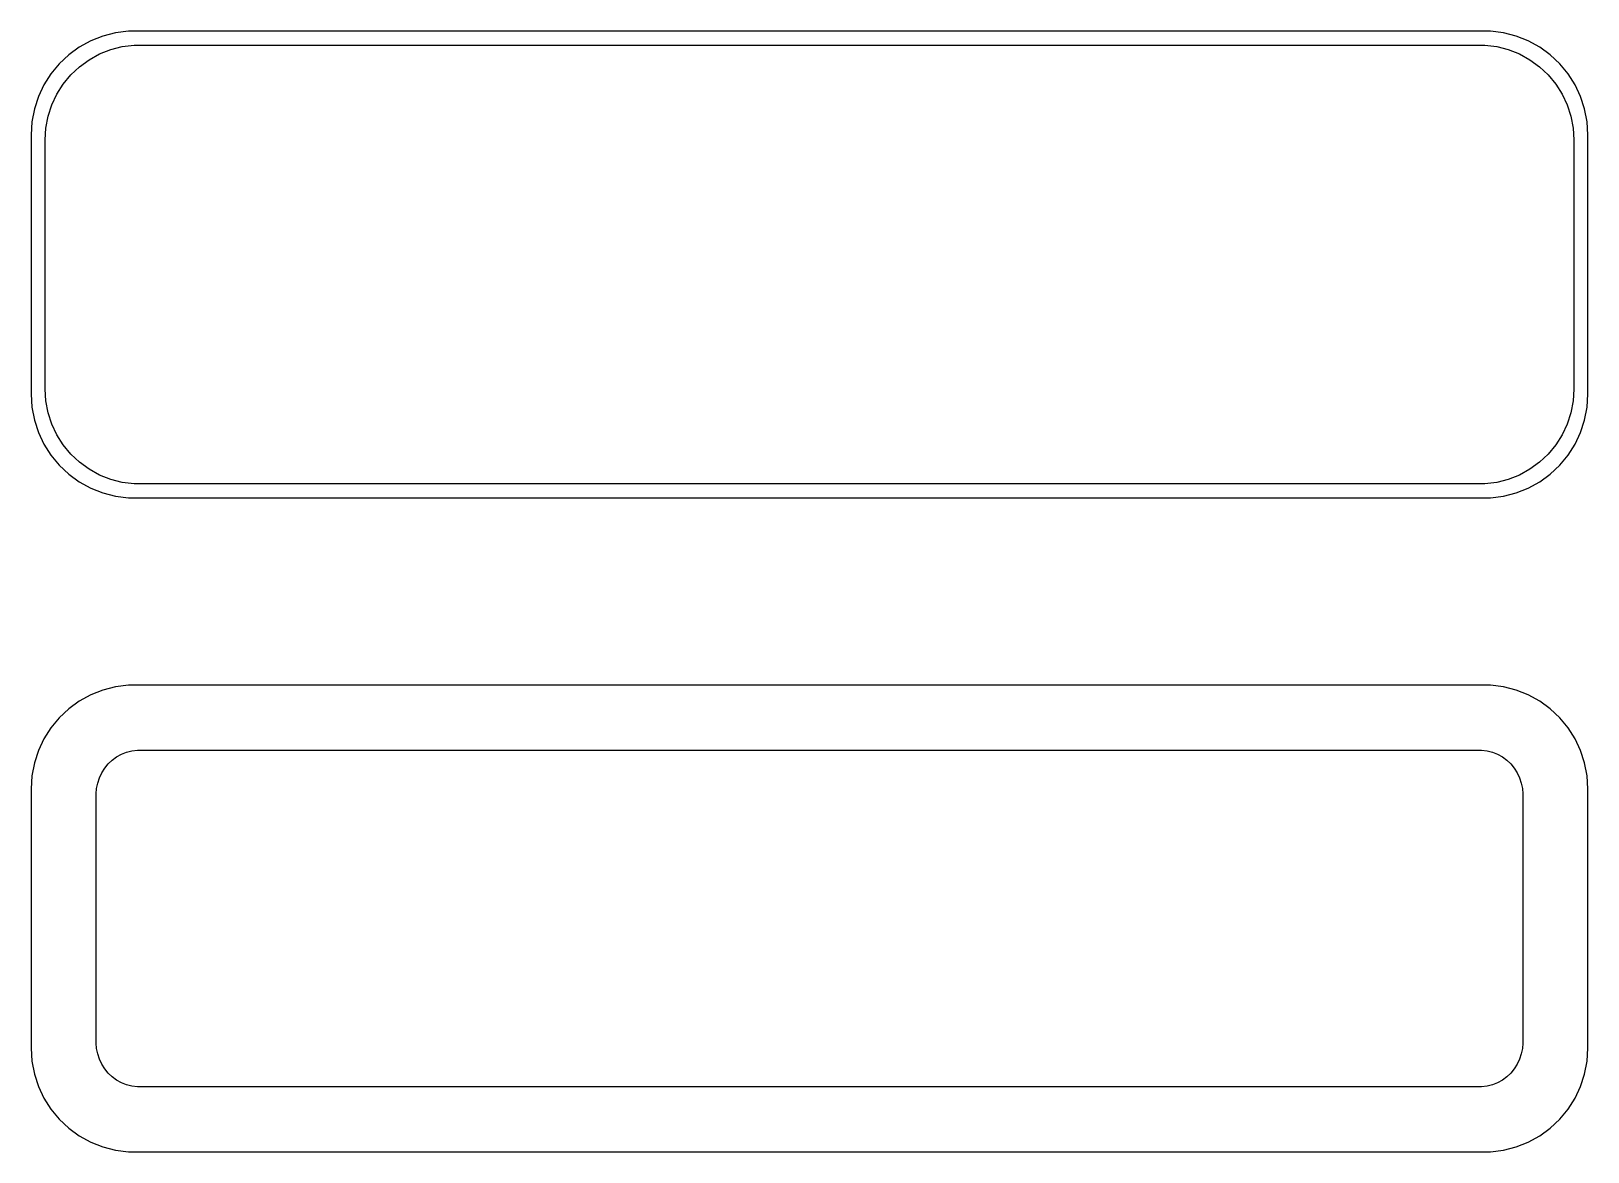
# Model space of a CAD drawing. Header units: metres. Extents: x -37.5 to 37.5, y 51.8 to 105.7.
import ezdxf

# ---------------------------------------------------------------- set-up
doc = ezdxf.new("R2010")
doc.units = ezdxf.units.M

msp = doc.modelspace()

# ---------------------------------------------------------------- linework, layer by layer
for p, q in [((-34.6289, 105.274), (-35.1791, 104.972)), ((-34.0451, 105.505), (-34.6289, 105.274)), ((-33.4369, 105.661), (-34.0451, 105.505)), ((-32.8139, 105.74), (-33.4369, 105.661)), ((-33.1079, 104.997), (-32.5375, 105.069)), ((32.8139, 105.74), (-32.8139, 105.74)), ((-32.5375, 105.069), (32.5375, 105.069)), ((32.5375, 105.069), (33.1079, 104.997)), ((33.4369, 105.661), (32.8139, 105.74)), ((34.0451, 105.505), (33.4369, 105.661)), ((34.6289, 105.274), (34.0451, 105.505)), ((35.1791, 104.972), (34.6289, 105.274)), ((-35.6871, 104.603), (-36.1448, 104.173)), ((-35.1791, 104.972), (-35.6871, 104.603)), ((-35.1684, 104.028), (-34.7032, 104.366)), ((-34.7032, 104.366), (-34.1994, 104.643)), ((-34.1994, 104.643), (-33.6648, 104.854)), ((-33.6648, 104.854), (-33.1079, 104.997)), ((33.1079, 104.997), (33.6648, 104.854)), ((33.6648, 104.854), (34.1994, 104.643)), ((34.1994, 104.643), (34.7032, 104.366)), ((34.7032, 104.366), (35.1684, 104.028)), ((35.6871, 104.603), (35.1791, 104.972)), ((36.1448, 104.173), (35.6871, 104.603)), ((-36.5451, 103.689), (-36.8815, 103.159)), ((-36.1448, 104.173), (-36.5451, 103.689)), ((-35.954, 103.191), (-35.5875, 103.634)), ((-35.5875, 103.634), (-35.1684, 104.028)), ((35.1684, 104.028), (35.5875, 103.634)), ((35.5875, 103.634), (35.954, 103.191)), ((36.5451, 103.689), (36.1448, 104.173)), ((36.8815, 103.159), (36.5451, 103.689)), ((-36.8815, 103.159), (-37.1489, 102.591)), ((-36.2621, 102.706), (-35.954, 103.191)), ((35.954, 103.191), (36.2621, 102.706)), ((37.1489, 102.591), (36.8815, 103.159)), ((-37.1489, 102.591), (-37.3429, 101.993)), ((-36.6846, 101.639), (-36.5069, 102.185)), ((-36.5069, 102.185), (-36.2621, 102.706)), ((36.2621, 102.706), (36.5069, 102.185)), ((36.5069, 102.185), (36.6846, 101.639)), ((37.3429, 101.993), (37.1489, 102.591)), ((-37.4606, 101.377), (-37.5, 100.75)), ((-37.3429, 101.993), (-37.4606, 101.377)), ((-36.7923, 101.074), (-36.6846, 101.639)), ((36.6846, 101.639), (36.7923, 101.074)), ((37.4606, 101.377), (37.3429, 101.993)), ((37.5, 100.75), (37.4606, 101.377)), ((-37.5, 100.75), (-37.5, 88.25)), ((-36.8284, 100.5), (-36.7923, 101.074)), ((-36.8284, 88.5), (-36.8284, 100.5)), ((36.7923, 101.074), (36.8284, 100.5)), ((36.8284, 100.5), (36.8284, 88.5)), ((37.5, 88.25), (37.5, 100.75)), ((-36.7923, 87.9262), (-36.8284, 88.5)), ((36.8284, 88.5), (36.7923, 87.9262)), ((-37.5, 88.25), (-37.4606, 87.6233)), ((-36.6846, 87.3614), (-36.7923, 87.9262)), ((36.7923, 87.9262), (36.6846, 87.3614)), ((37.4606, 87.6233), (37.5, 88.25)), ((-37.4606, 87.6233), (-37.3429, 87.0066)), ((-37.3429, 87.0066), (-37.1489, 86.4094)), ((-36.5069, 86.8146), (-36.6846, 87.3614)), ((36.6846, 87.3614), (36.5069, 86.8146)), ((37.1489, 86.4094), (37.3429, 87.0066)), ((37.3429, 87.0066), (37.4606, 87.6233)), ((-37.1489, 86.4094), (-36.8815, 85.8412)), ((-36.2621, 86.2943), (-36.5069, 86.8146)), ((-35.954, 85.8089), (-36.2621, 86.2943)), ((36.2621, 86.2943), (35.954, 85.8089)), ((36.5069, 86.8146), (36.2621, 86.2943)), ((36.8815, 85.8412), (37.1489, 86.4094)), ((-36.8815, 85.8412), (-36.5451, 85.3111)), ((-35.5875, 85.3658), (-35.954, 85.8089)), ((35.954, 85.8089), (35.5875, 85.3658)), ((36.5451, 85.3111), (36.8815, 85.8412)), ((-36.5451, 85.3111), (-36.1448, 84.8273)), ((-36.1448, 84.8273), (-35.6871, 84.3974)), ((-35.1684, 84.9723), (-35.5875, 85.3658)), ((-34.7032, 84.6343), (-35.1684, 84.9723)), ((35.1684, 84.9723), (34.7032, 84.6343)), ((35.5875, 85.3658), (35.1684, 84.9723)), ((35.6871, 84.3974), (36.1448, 84.8273)), ((36.1448, 84.8273), (36.5451, 85.3111)), ((-35.6871, 84.3974), (-35.1791, 84.0284)), ((-35.1791, 84.0284), (-34.6289, 83.7259)), ((-34.1994, 84.3573), (-34.7032, 84.6343)), ((-33.6648, 84.1456), (-34.1994, 84.3573)), ((-33.1079, 84.0027), (-33.6648, 84.1456)), ((-32.5375, 83.9306), (-33.1079, 84.0027)), ((33.1079, 84.0027), (32.5375, 83.9306)), ((33.6648, 84.1456), (33.1079, 84.0027)), ((34.1994, 84.3573), (33.6648, 84.1456)), ((34.7032, 84.6343), (34.1994, 84.3573)), ((34.6289, 83.7259), (35.1791, 84.0284)), ((35.1791, 84.0284), (35.6871, 84.3974)), ((-34.6289, 83.7259), (-34.0451, 83.4947)), ((-34.0451, 83.4947), (-33.4369, 83.3386)), ((-33.4369, 83.3386), (-32.8139, 83.2599)), ((-32.8139, 83.2599), (32.8139, 83.2599)), ((32.5375, 83.9306), (-32.5375, 83.9306)), ((32.8139, 83.2599), (33.4369, 83.3386)), ((33.4369, 83.3386), (34.0451, 83.4947)), ((34.0451, 83.4947), (34.6289, 83.7259)), ((-34.6289, 73.7741), (-35.1791, 73.4716)), ((-34.0451, 74.0053), (-34.6289, 73.7741)), ((-33.4369, 74.1614), (-34.0451, 74.0053)), ((-32.8139, 74.2401), (-33.4369, 74.1614)), ((32.8139, 74.2401), (-32.8139, 74.2401)), ((33.4369, 74.1614), (32.8139, 74.2401)), ((34.0451, 74.0053), (33.4369, 74.1614)), ((34.6289, 73.7741), (34.0451, 74.0053)), ((35.1791, 73.4716), (34.6289, 73.7741)), ((-35.6871, 73.1026), (-36.1448, 72.6727)), ((-35.1791, 73.4716), (-35.6871, 73.1026)), ((35.6871, 73.1026), (35.1791, 73.4716)), ((36.1448, 72.6727), (35.6871, 73.1026)), ((-36.5451, 72.1889), (-36.8815, 71.6588)), ((-36.1448, 72.6727), (-36.5451, 72.1889)), ((36.5451, 72.1889), (36.1448, 72.6727)), ((36.8815, 71.6588), (36.5451, 72.1889)), ((-36.8815, 71.6588), (-37.1489, 71.0906)), ((37.1489, 71.0906), (36.8815, 71.6588)), ((-37.1489, 71.0906), (-37.3429, 70.4934)), ((-33.7879, 70.4441), (-33.5947, 70.6255)), ((-33.5947, 70.6255), (-33.3804, 70.7812)), ((-33.3804, 70.7812), (-33.1482, 70.9088)), ((-33.1482, 70.9088), (-32.9019, 71.0064)), ((-32.9019, 71.0064), (-32.6453, 71.0723)), ((-32.6453, 71.0723), (-32.3825, 71.1055)), ((-32.3825, 71.1055), (32.3825, 71.1055)), ((32.3825, 71.1055), (32.6453, 71.0723)), ((32.6453, 71.0723), (32.9019, 71.0064)), ((32.9019, 71.0064), (33.1482, 70.9088)), ((33.1482, 70.9088), (33.3804, 70.7812)), ((33.3804, 70.7812), (33.5947, 70.6255)), ((33.5947, 70.6255), (33.7879, 70.4441)), ((37.3429, 70.4934), (37.1489, 71.0906)), ((-37.4606, 69.8767), (-37.5, 69.25)), ((-37.3429, 70.4934), (-37.4606, 69.8767)), ((-34.2934, 69.5246), (-34.2115, 69.7766)), ((-34.2115, 69.7766), (-34.0987, 70.0163)), ((-34.0987, 70.0163), (-33.9567, 70.24)), ((-33.9567, 70.24), (-33.7879, 70.4441)), ((33.7879, 70.4441), (33.9567, 70.24)), ((33.9567, 70.24), (34.0987, 70.0163)), ((34.0987, 70.0163), (34.2115, 69.7766)), ((34.2115, 69.7766), (34.2934, 69.5246)), ((37.4606, 69.8767), (37.3429, 70.4934)), ((37.5, 69.25), (37.4606, 69.8767)), ((-37.5, 69.25), (-37.5, 56.75)), ((-34.3596, 69), (-34.343, 69.2644)), ((-34.3596, 57), (-34.3596, 69)), ((-34.343, 69.2644), (-34.2934, 69.5246)), ((34.2934, 69.5246), (34.343, 69.2644)), ((34.343, 69.2644), (34.3596, 69)), ((34.3596, 69), (34.3596, 57)), ((37.5, 56.75), (37.5, 69.25)), ((-34.343, 56.7356), (-34.3596, 57)), ((34.3596, 57), (34.343, 56.7356)), ((-37.5, 56.75), (-37.4606, 56.1233)), ((-34.2934, 56.4754), (-34.343, 56.7356)), ((-34.2115, 56.2234), (-34.2934, 56.4754)), ((34.2934, 56.4754), (34.2115, 56.2234)), ((34.343, 56.7356), (34.2934, 56.4754)), ((37.4606, 56.1233), (37.5, 56.75)), ((-37.4606, 56.1233), (-37.3429, 55.5066)), ((-37.3429, 55.5066), (-37.1489, 54.9094)), ((-34.0987, 55.9837), (-34.2115, 56.2234)), ((-33.9567, 55.76), (-34.0987, 55.9837)), ((-33.7879, 55.5559), (-33.9567, 55.76)), ((-33.5947, 55.3745), (-33.7879, 55.5559)), ((33.7879, 55.5559), (33.5947, 55.3745)), ((33.9567, 55.76), (33.7879, 55.5559)), ((34.0987, 55.9837), (33.9567, 55.76)), ((34.2115, 56.2234), (34.0987, 55.9837)), ((37.1489, 54.9094), (37.3429, 55.5066)), ((37.3429, 55.5066), (37.4606, 56.1233)), ((-37.1489, 54.9094), (-36.8815, 54.3412)), ((-33.3804, 55.2188), (-33.5947, 55.3745)), ((-33.1482, 55.0912), (-33.3804, 55.2188)), ((-32.9019, 54.9936), (-33.1482, 55.0912)), ((-32.6453, 54.9277), (-32.9019, 54.9936)), ((-32.3825, 54.8945), (-32.6453, 54.9277)), ((32.3825, 54.8945), (-32.3825, 54.8945)), ((32.6453, 54.9277), (32.3825, 54.8945)), ((32.9019, 54.9936), (32.6453, 54.9277)), ((33.1482, 55.0912), (32.9019, 54.9936)), ((33.3804, 55.2188), (33.1482, 55.0912)), ((33.5947, 55.3745), (33.3804, 55.2188)), ((36.8815, 54.3412), (37.1489, 54.9094)), ((-36.8815, 54.3412), (-36.5451, 53.8111)), ((36.5451, 53.8111), (36.8815, 54.3412)), ((-36.5451, 53.8111), (-36.1448, 53.3273)), ((-36.1448, 53.3273), (-35.6871, 52.8974)), ((35.6871, 52.8974), (36.1448, 53.3273)), ((36.1448, 53.3273), (36.5451, 53.8111)), ((-35.6871, 52.8974), (-35.1791, 52.5284)), ((-35.1791, 52.5284), (-34.6289, 52.2259)), ((34.6289, 52.2259), (35.1791, 52.5284)), ((35.1791, 52.5284), (35.6871, 52.8974)), ((-34.6289, 52.2259), (-34.0451, 51.9947)), ((-34.0451, 51.9947), (-33.4369, 51.8386)), ((-33.4369, 51.8386), (-32.8139, 51.7599)), ((-32.8139, 51.7599), (32.8139, 51.7599)), ((32.8139, 51.7599), (33.4369, 51.8386)), ((33.4369, 51.8386), (34.0451, 51.9947)), ((34.0451, 51.9947), (34.6289, 52.2259))]:
    msp.add_line(p, q)

doc.saveas('drawing.dxf')
